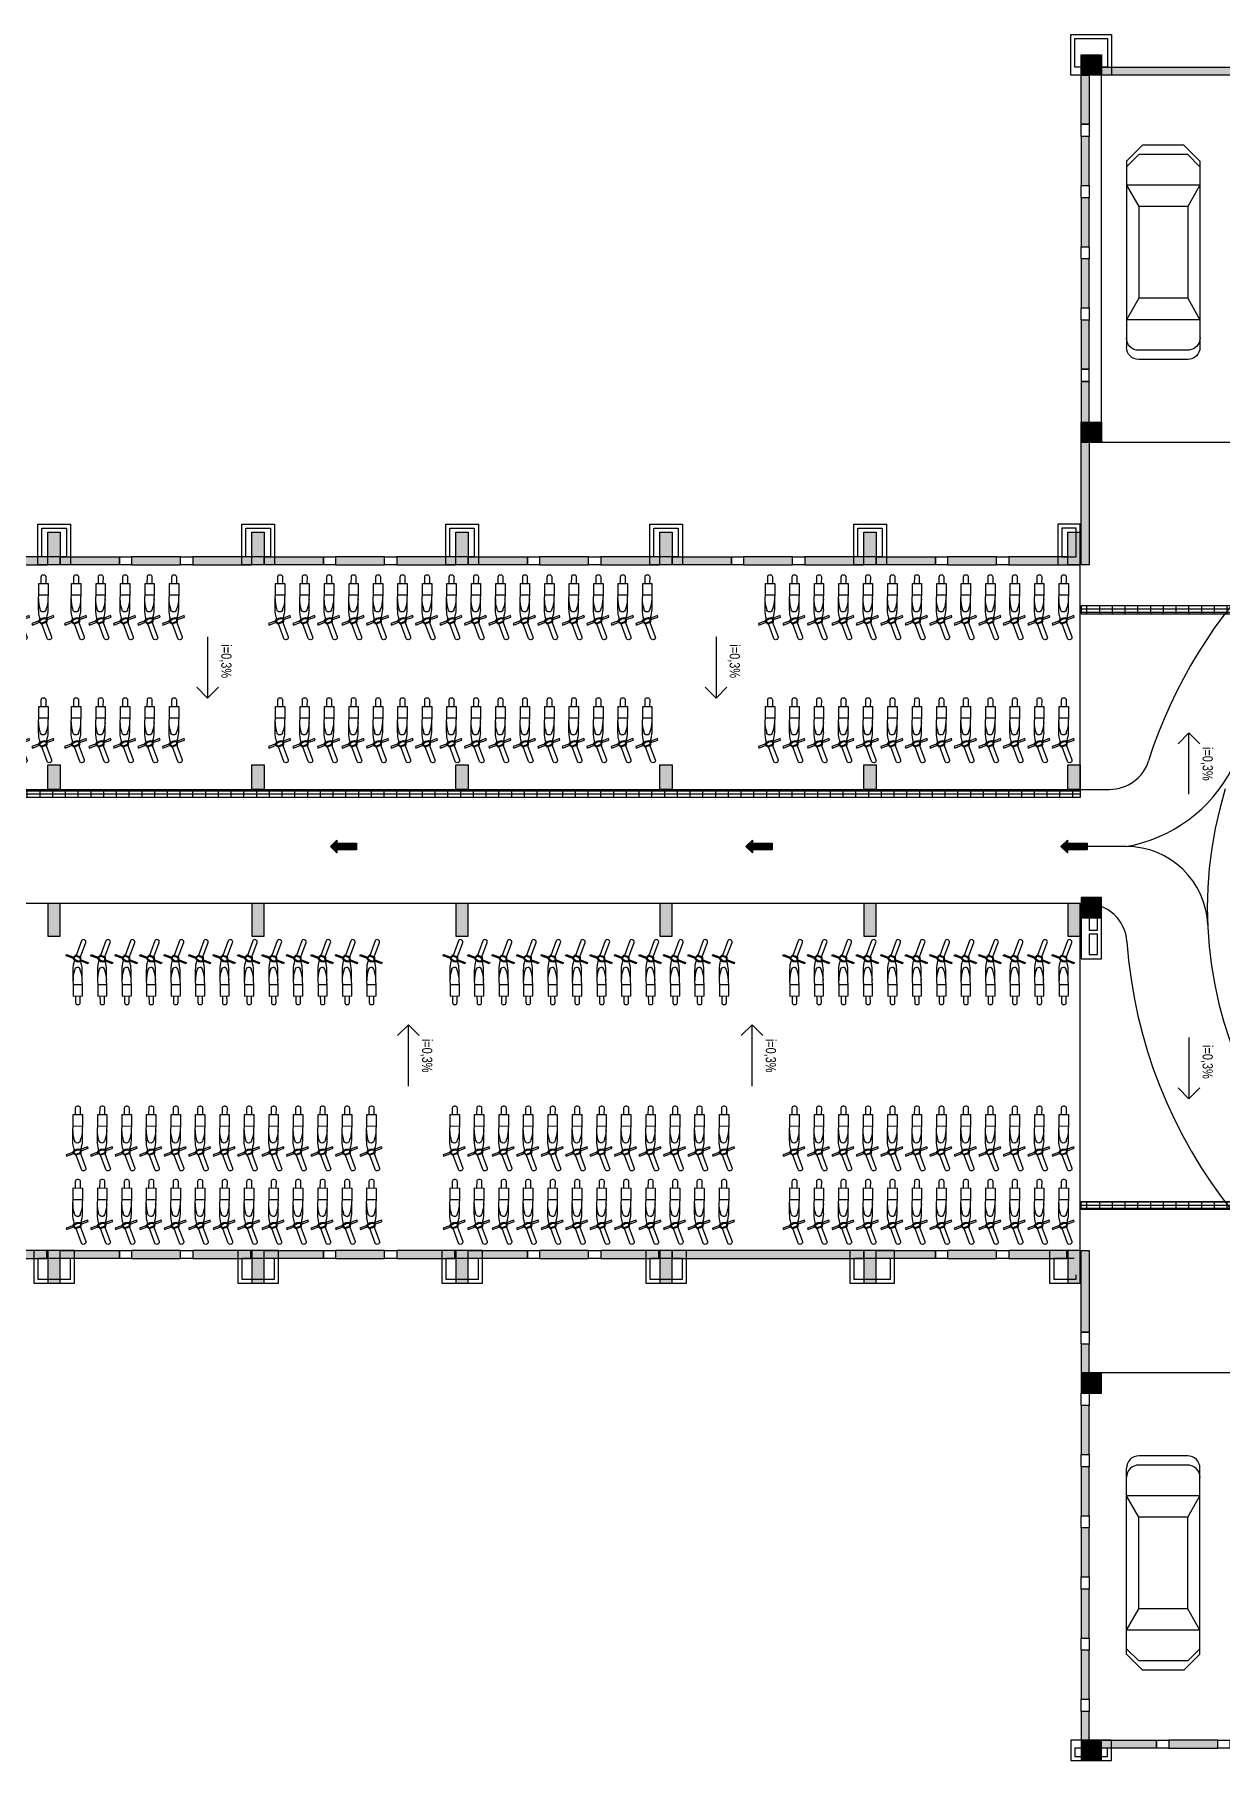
# Model space of a CAD drawing. Header units: millimetres. Extents: x -9574 to 115615, y -25569 to 161230.
# Drawn here: x 51160 to 80253, y 118930 to 161230 of the extents above; entities that cross this region are included whole.
import ezdxf

# ---------------------------------------------------------------- set-up
doc = ezdxf.new("R2010")
doc.units = ezdxf.units.MM
for name, color, linetype in [('cot TT T1$0$COT1', 7, 'Continuous'), ('TT T1$0$CAODO7', 2, 'Continuous'), ('TT T1$0$HATCH5', 5, 'Continuous'), ('TT T1$0$TBI241', 241, 'Continuous'), ('TT T1$0$TUONG6', 6, 'Continuous'), ('TT T1$0$VACH121', 121, 'Continuous')]:
    doc.layers.add(name, color=color, linetype=linetype)
doc.styles.add('TT T1$0$A', font='VSIMPLEX.SHX', dxfattribs={"width": 0.8})
pattern_1 = [(180, (-8043.92, 195198.64), (-7e-14, -78.125), []), (270, (-8043.92, 195198.64), (312.5, -3e-13), [])]

# ---------------------------------------------------------------- blocks, each defined once
blk = doc.blocks.new('TT T1$0$AUTOMBAN')
for p, q in [((-318, 1726), (-580, 1464)), ((-318, 1726), (357, 1726)), ((620, 1464), (357, 1726)), ((-380, 1576), (-580, 1376)), ((-580, 1464), (-580, -1574)), ((-380, 1576), (420, 1576)), ((620, 1376), (420, 1576)), ((620, 1464), (620, -1574)), ((-580, 1076), (620, 1076)), ((-580, 1076), (-380, 726)), ((620, 1076), (420, 726)), ((-380, 726), (-380, -774)), ((-380, 726), (420, 726)), ((420, 726), (420, -774)), ((-380, -774), (-580, -1124)), ((-380, -774), (420, -774)), ((420, -774), (620, -1124)), ((-580, -1124), (620, -1124)), ((-410, -1624), (454, -1624)), ((-380, -1774), (420, -1774))]:
    blk.add_line(p, q)
for centre, start, end in [((-382, -1422), 180, 270), ((-380, -1574), 180, 270), ((420, -1424), 270, 0), ((420, -1574), 270, 0)]:
    blk.add_arc(centre, 200, start, end)
blk = doc.blocks.new('TT T1$0$MAY XE')
for p, q in [((-317, 335), (-163, -10)), ((-280, 406), (-292, 401)), ((-60, 36), (-214, 381)), ((643, -612), (197, -167)), ((284, -573), (444, -413)), ((483, -772), (643, -612)), ((523, -732), (638, -848)), ((718, -768), (603, -653)), ((709, -848), (718, -838))]:
    blk.add_line(p, q)
for points in [[(29, -26), (-46, 42), (-174, -15), (-173, -116)], [(1, -29), (-50, 18), (-153, -28), (-153, -98)], [(0, 0), (170, 76), (185, 44), (29, -26)], [(-346, -154), (-174, -78)], [(-173, -116), (-331, -187), (-346, -154)], [(25, -315), (483, -772)]]:
    blk.add_lwpolyline(points)
for centre, radius, start, end in [((-271, 355), 50, 114.0851, 204.0851), ((-259, 360), 50, 24.0851, 114.0851), ((-123, 43), 167, 252.5184, 335.6519), ((-123, 43), 144, 258.0725, 330.0978), ((566, 214), 756, 206.5852, 225.6213), ((-331, -707), 756, 45.9073, 62.1247), ((116, -250), 71, 45.7643, 225.7643), ((742, 37), 756, 206.5852, 225.6213), ((-155, -884), 756, 45.9073, 64.9434), ((682, -803), 50, 315, 45), ((673, -812), 50, 225, 315)]:
    blk.add_arc(centre, radius, start, end)
blk = doc.blocks.new('TT T1$0$LOI')
at = {"layer": 'TT T1$0$HATCH5'}
h = blk.add_hatch(dxfattribs=at)
h.set_pattern_fill('ANSI31', color=256, scale=100, style=0)
h.set_pattern_definition([(45, (55553.985, 79023.95), (-8.8388348, 8.8388348), [])])
h.paths.add_polyline_path([(-642, 79), (-642, -79), (-159, -79), (-159, -159), (0, 0), (-159, 159), (-159, 79)])
for p, q in [((-642, 79), (-159, 79)), ((-642, -79), (-642, 79)), ((-159, 159), (0, 0)), ((-159, 79), (-159, 159)), ((0, 0), (-159, -159)), ((-159, -79), (-642, -79)), ((-159, -159), (-159, -79))]:
    blk.add_line(p, q, dxfattribs=at)
blk = doc.blocks.new('TT T1')
at = {"layer": 'TT T1$0$HATCH5', "ltscale": 2}
for points in [[(81810, 160230), (77310, 160230), (77310, 160430.1), (81810, 160430.1)], [(76810, 159030.1), (76810, 160230), (77010.1, 160230), (77010.1, 159030.1)], [(77010.1, 157530.1), (77010.1, 158730.1), (76810, 158730.1), (76810, 157530.1)], [(77010.1, 156030.1), (77010.1, 157230.1), (76810, 157230.1), (76810, 156030.1)], [(77010.1, 154530.1), (77010.1, 155730.1), (76810, 155730.1), (76810, 154530.1)], [(77010.1, 153029.9), (77010.1, 154230.1), (76810, 154230.1), (76810, 153029.9)], [(76810, 152729.9), (76810, 151730), (77010.1, 151730), (77010.1, 152729.9)], [(76810, 151230), (76810, 148230), (77010.1, 148230), (77010.1, 151230)], [(51490, 148430.4), (50040, 148430.2), (50040, 148230.2), (51490, 148230.4)], [(53240, 148230.2), (51790, 148230.2), (51790, 148430.2), (53240, 148430.2)], [(54740, 148430.2), (53540, 148430.2), (53540, 148230.2), (54740, 148230.2)], [(56490, 148430.4), (55040, 148430.2), (55040, 148230.2), (56490, 148230.4)], [(58240, 148230.2), (56790, 148230.2), (56790, 148430.2), (58240, 148430.2)], [(59740, 148430.2), (58540, 148430.2), (58540, 148230.2), (59740, 148230.2)], [(61490, 148430.4), (60040, 148430.2), (60040, 148230.2), (61490, 148230.4)], [(63240, 148230.2), (61790, 148230.2), (61790, 148430.2), (63240, 148430.2)], [(64740, 148430.2), (63540, 148430.2), (63540, 148230.2), (64740, 148230.2)], [(66490, 148430.4), (65040, 148430.2), (65040, 148230.2), (66490, 148230.4)], [(68240, 148230.2), (66790, 148230.2), (66790, 148430.2), (68240, 148430.2)], [(69740, 148430.2), (68540, 148430.2), (68540, 148230.2), (69740, 148230.2)], [(71490, 148430.4), (70040, 148430.2), (70040, 148230.2), (71490, 148230.4)], [(73240, 148230.2), (71790, 148230.2), (71790, 148430.2), (73240, 148430.2)], [(74740, 148430.2), (73540, 148430.2), (73540, 148230.2), (74740, 148230.2)], [(76490, 148430.4), (75040, 148430.2), (75040, 148230.2), (76490, 148230.4)], [(51465, 131430.2), (50040.5, 131430), (50040.5, 131229.9), (51465, 131230.2)], [(53240.5, 131229.9), (51790, 131229.9), (51790, 131430), (53240.5, 131430)], [(54740.5, 131430), (53540.5, 131430), (53540.5, 131229.9), (54740.5, 131229.9)], [(56465, 131430.2), (55040.5, 131430), (55040.5, 131229.9), (56465, 131230.2)], [(58240.5, 131229.9), (56790, 131229.9), (56790, 131430), (58240.5, 131430)], [(59740.5, 131430), (58540.5, 131430), (58540.5, 131229.9), (59740.5, 131229.9)], [(61465, 131430.2), (60040.5, 131430), (60040.5, 131229.9), (61465, 131230.2)], [(63240.5, 131229.9), (61790, 131229.9), (61790, 131430), (63240.5, 131430)], [(64740.5, 131430), (63540.5, 131430), (63540.5, 131229.9), (64740.5, 131229.9)], [(66465, 131430.2), (65040.5, 131430), (65040.5, 131229.9), (66465, 131230.2)], [(71490, 131430), (66790, 131430), (66790, 131229.9), (71490, 131229.9)], [(73240.5, 131229.9), (71790, 131229.9), (71790, 131430), (73240.5, 131430)], [(74740.5, 131430), (73540.5, 131430), (73540.5, 131229.9), (74740.5, 131229.9)], [(76465, 131430.2), (75040.5, 131430), (75040.5, 131229.9), (76465, 131230.2)], [(76810, 129429.8), (76809.9, 131430), (77010, 131430), (77010.1, 129429.8)], [(77010.1, 127929.8), (77010.1, 129129.8), (76810, 129129.8), (76810, 127929.8)], [(77010.1, 126429.8), (77010.1, 127629.8), (76810, 127629.8), (76810, 126429.8)], [(77010.1, 124929.8), (77010.1, 126129.8), (76810, 126129.8), (76810, 124929.8)], [(77010.1, 123429.8), (77010.1, 124629.8), (76810, 124629.8), (76810, 123429.8)], [(77010.1, 121929.8), (77010.1, 123129.8), (76810, 123129.8), (76810, 121929.8)], [(77010.1, 120429.8), (77010.1, 121629.8), (76810, 121629.8), (76810, 120429.8)], [(77010.1, 119429.8), (77010.1, 120129.8), (76810, 120129.8), (76810, 119429.8)], [(78660, 119229.9), (77310, 119229.9), (77310, 119430), (78660, 119430)], [(80160, 119430), (78960, 119430), (78960, 119229.9), (80160, 119229.9)]]:
    blk.add_hatch(color=256, dxfattribs=at).paths.add_polyline_path(points)
h = blk.add_hatch(dxfattribs=at)
h.set_pattern_fill('GRATE', color=256, scale=2500, angle=180, style=0)
h.set_pattern_definition(pattern_1)
h.paths.add_polyline_path([(86570.5, 147030), (101510, 147030), (101510, 147230), (87060, 147230, 0.0167604)])
h.paths.add_polyline_path([(83017.1, 147030), (86570.5, 147030, -0.0167604), (87060, 147230), (83236, 147230, 0.0074946)])
h.paths.add_polyline_path([(80335.3, 147030), (83017.1, 147030, -0.0074946), (83236, 147230), (80490.9, 147230, 0.0053278)])
h.paths.add_polyline_path([(76810, 147030), (80335.3, 147030, -0.0053278), (80490.9, 147230), (76810, 147230)])
h = blk.add_hatch(dxfattribs=at)
h.set_pattern_fill('GRATE', color=256, scale=2500, angle=180, style=0)
h.set_pattern_definition([(180, (2856.89, 163322.785), (-7e-14, -78.125), []), (270, (2856.9, 163322.8), (312.5, -3e-13), [])])
h.paths.add_polyline_path([(6750, 142730), (6750, 142530), (76790, 142530), (76790, 142730)])
h = blk.add_hatch(dxfattribs=at)
h.set_pattern_fill('GRATE', color=256, scale=2500, angle=180, style=0)
h.set_pattern_definition(pattern_1)
h.paths.add_polyline_path([(87060, 132430), (101510, 132430), (101510, 132630), (86570.5, 132630, 0.0167604)])
h.paths.add_polyline_path([(83236, 132430), (87060, 132430, -0.0167604), (86570.5, 132630), (83017.1, 132630, 0.0074946)])
h.paths.add_polyline_path([(80490.9, 132430), (83236, 132430, -0.0074946), (83017.1, 132630), (80335.3, 132630, 0.0053278)])
h.paths.add_polyline_path([(76810, 132430), (80490.9, 132430, -0.0053278), (80335.3, 132630), (76810, 132630)])
at = {"layer": 'TT T1$0$CAODO7'}
for p, q in [((55402.7, 146468.6), (55402.7, 144968.6)), ((67863.7, 146468.6), (67863.7, 144968.6)), ((55402.7, 144968.6), (55137.6, 145233.7)), ((55402.7, 144968.6), (55667.9, 145233.7)), ((67863.7, 144968.6), (67598.6, 145233.7)), ((67863.7, 144968.6), (68128.9, 145233.7)), ((79454.9, 144111.8), (79189.7, 143846.6)), ((79454.9, 144111.8), (79720.1, 143846.6)), ((79454.9, 142611.8), (79454.9, 144111.8)), ((60325.2, 136959.8), (60060.1, 136694.6)), ((60325.2, 135459.8), (60325.2, 136959.8)), ((60325.2, 136959.8), (60590.4, 136694.6)), ((68749.1, 136959.8), (68483.9, 136694.6)), ((68749.1, 136959.8), (69014.2, 136694.6)), ((68749.1, 135459.8), (68749.1, 136959.8)), ((79454.9, 136648.2), (79454.9, 135148.2)), ((79454.9, 135148.2), (79189.7, 135413.4)), ((79454.9, 135148.2), (79720.1, 135413.4))]:
    blk.add_line(p, q, dxfattribs=at)
at = {"layer": 'TT T1$0$HATCH5', "ltscale": 2}
blk.add_line((77310, 151730), (77310, 160230), dxfattribs=at)
at = {"layer": 'TT T1$0$HATCH5'}
for p, q in [((101910, 151230), (77110, 151230)), ((76790, 142730), (76790, 148230)), ((6250, 142730), (77511.6, 142730)), ((77918, 141330), (76417.3, 141330)), ((76838.9, 139930), (42690, 139930)), ((76790, 131430), (76790, 139930)), ((101910, 128430), (77210, 128430))]:
    blk.add_line(p, q, dxfattribs=at)
for points in [[(76810, 160330), (76810, 160430.1), (77060, 160430.1)], [(77010, 151330), (77010, 148230), (76810, 148230), (76810, 151330)]]:
    blk.add_lwpolyline(points, dxfattribs=at)
at = {"layer": 'TT T1$0$HATCH5', "ltscale": 2}
for points in [[(81810, 160230), (77310, 160230), (77310, 160430.1), (81810, 160430.1)], [(76810, 159030.1), (76810, 160230), (77010.1, 160230), (77010.1, 159030.1)], [(76810, 158730.1), (76810, 159030.1), (77010.1, 159030.1), (77010.1, 158730.1)], [(77010.1, 157530.1), (77010.1, 158730.1), (76810, 158730.1), (76810, 157530.1)], [(76810, 157230.1), (76810, 157530.1), (77010.1, 157530.1), (77010.1, 157230.1)], [(77010.1, 156030.1), (77010.1, 157230.1), (76810, 157230.1), (76810, 156030.1)], [(76810, 155730.1), (76810, 156030.1), (77010.1, 156030.1), (77010.1, 155730.1)], [(77010.1, 154530.1), (77010.1, 155730.1), (76810, 155730.1), (76810, 154530.1)], [(76810, 154230.1), (76810, 154530.1), (77010.1, 154530.1), (77010.1, 154230.1)], [(77010.1, 153029.9), (77010.1, 154230.1), (76810, 154230.1), (76810, 153029.9)], [(76810, 153029.9), (76810, 152729.9), (77010.1, 152729.9), (77010.1, 153029.9)], [(76810, 152729.9), (76810, 151730), (77010.1, 151730), (77010.1, 152729.9)], [(51490, 148430.4), (50040, 148430.2), (50040, 148230.2), (51490, 148230.4)], [(53240, 148230.2), (51790, 148230.2), (51790, 148430.2), (53240, 148430.2)], [(53540, 148230.2), (53240, 148230.2), (53240, 148430.2), (53540, 148430.2)], [(54740, 148430.2), (53540, 148430.2), (53540, 148230.2), (54740, 148230.2)], [(55040, 148230.2), (54740, 148230.2), (54740, 148430.2), (55040, 148430.2)], [(56490, 148430.4), (55040, 148430.2), (55040, 148230.2), (56490, 148230.4)], [(58240, 148230.2), (56790, 148230.2), (56790, 148430.2), (58240, 148430.2)], [(58540, 148230.2), (58240, 148230.2), (58240, 148430.2), (58540, 148430.2)], [(59740, 148430.2), (58540, 148430.2), (58540, 148230.2), (59740, 148230.2)], [(60040, 148230.2), (59740, 148230.2), (59740, 148430.2), (60040, 148430.2)], [(61490, 148430.4), (60040, 148430.2), (60040, 148230.2), (61490, 148230.4)], [(63240, 148230.2), (61790, 148230.2), (61790, 148430.2), (63240, 148430.2)], [(63540, 148230.2), (63240, 148230.2), (63240, 148430.2), (63540, 148430.2)], [(64740, 148430.2), (63540, 148430.2), (63540, 148230.2), (64740, 148230.2)], [(65040, 148230.2), (64740, 148230.2), (64740, 148430.2), (65040, 148430.2)], [(66490, 148430.4), (65040, 148430.2), (65040, 148230.2), (66490, 148230.4)], [(68240, 148230.2), (66790, 148230.2), (66790, 148430.2), (68240, 148430.2)], [(68540, 148230.2), (68240, 148230.2), (68240, 148430.2), (68540, 148430.2)], [(69740, 148430.2), (68540, 148430.2), (68540, 148230.2), (69740, 148230.2)], [(70040, 148230.2), (69740, 148230.2), (69740, 148430.2), (70040, 148430.2)], [(71490, 148430.4), (70040, 148430.2), (70040, 148230.2), (71490, 148230.4)], [(73240, 148230.2), (71790, 148230.2), (71790, 148430.2), (73240, 148430.2)], [(73540, 148230.2), (73240, 148230.2), (73240, 148430.2), (73540, 148430.2)], [(74740, 148430.2), (73540, 148430.2), (73540, 148230.2), (74740, 148230.2)], [(75040, 148230.2), (74740, 148230.2), (74740, 148430.2), (75040, 148430.2)], [(76490, 148430.4), (75040, 148430.2), (75040, 148230.2), (76490, 148230.4)], [(51465, 131430.2), (50040.5, 131430), (50040.5, 131229.9), (51465, 131230.2)], [(53240.5, 131229.9), (51790, 131229.9), (51790, 131430), (53240.5, 131430)], [(53540.5, 131229.9), (53240.5, 131229.9), (53240.5, 131430), (53540.5, 131430)], [(54740.5, 131430), (53540.5, 131430), (53540.5, 131229.9), (54740.5, 131229.9)], [(55040.5, 131229.9), (54740.5, 131229.9), (54740.5, 131430), (55040.5, 131430)], [(56465, 131430.2), (55040.5, 131430), (55040.5, 131229.9), (56465, 131230.2)], [(58240.5, 131229.9), (56790, 131229.9), (56790, 131430), (58240.5, 131430)], [(58540.5, 131229.9), (58240.5, 131229.9), (58240.5, 131430), (58540.5, 131430)], [(59740.5, 131430), (58540.5, 131430), (58540.5, 131229.9), (59740.5, 131229.9)], [(60040.5, 131229.9), (59740.5, 131229.9), (59740.5, 131430), (60040.5, 131430)], [(61465, 131430.2), (60040.5, 131430), (60040.5, 131229.9), (61465, 131230.2)], [(63240.5, 131229.9), (61790, 131229.9), (61790, 131430), (63240.5, 131430)], [(63540.5, 131229.9), (63240.5, 131229.9), (63240.5, 131430), (63540.5, 131430)], [(64740.5, 131430), (63540.5, 131430), (63540.5, 131229.9), (64740.5, 131229.9)], [(65040.5, 131229.9), (64740.5, 131229.9), (64740.5, 131430), (65040.5, 131430)], [(66465, 131430.2), (65040.5, 131430), (65040.5, 131229.9), (66465, 131230.2)], [(71490, 131430), (66790, 131430), (66790, 131229.9), (71490, 131229.9)], [(73240.5, 131229.9), (71790, 131229.9), (71790, 131430), (73240.5, 131430)], [(73540.5, 131229.9), (73240.5, 131229.9), (73240.5, 131430), (73540.5, 131430)], [(74740.5, 131430), (73540.5, 131430), (73540.5, 131229.9), (74740.5, 131229.9)], [(75040.5, 131229.9), (74740.5, 131229.9), (74740.5, 131430), (75040.5, 131430)], [(76465, 131430.2), (75040.5, 131430), (75040.5, 131229.9), (76465, 131230.2)], [(76810, 129429.8), (76809.9, 131430), (77010, 131430), (77010.1, 129429.8)], [(76810, 129129.8), (76810, 129429.8), (77010.1, 129429.8), (77010.1, 129129.8)], [(77010.1, 127929.8), (77010.1, 129129.8), (76810, 129129.8), (76810, 127929.8)], [(76810, 127629.8), (76810, 127929.8), (77010.1, 127929.8), (77010.1, 127629.8)], [(77010.1, 126429.8), (77010.1, 127629.8), (76810, 127629.8), (76810, 126429.8)], [(76810, 126129.8), (76810, 126429.8), (77010.1, 126429.8), (77010.1, 126129.8)], [(77010.1, 124929.8), (77010.1, 126129.8), (76810, 126129.8), (76810, 124929.8)], [(76810, 124629.8), (76810, 124929.8), (77010.1, 124929.8), (77010.1, 124629.8)], [(77010.1, 123429.8), (77010.1, 124629.8), (76810, 124629.8), (76810, 123429.8)], [(76810, 123129.8), (76810, 123429.8), (77010.1, 123429.8), (77010.1, 123129.8)], [(77010.1, 121929.8), (77010.1, 123129.8), (76810, 123129.8), (76810, 121929.8)], [(76810, 121629.8), (76810, 121929.8), (77010.1, 121929.8), (77010.1, 121629.8)], [(77010.1, 120429.8), (77010.1, 121629.8), (76810, 121629.8), (76810, 120429.8)], [(76810, 120129.8), (76810, 120429.8), (77010.1, 120429.8), (77010.1, 120129.8)], [(77010.1, 119429.8), (77010.1, 120129.8), (76810, 120129.8), (76810, 119429.8)], [(78660, 119229.9), (77310, 119229.9), (77310, 119430), (78660, 119430)], [(78960, 119229.9), (78660, 119229.9), (78660, 119430), (78960, 119430)], [(80160, 119430), (78960, 119430), (78960, 119229.9), (80160, 119229.9)], [(80460, 119229.9), (80160, 119229.9), (80160, 119430), (80460, 119430)]]:
    blk.add_lwpolyline(points, close=True, dxfattribs=at)
at = {"layer": 'TT T1$0$HATCH5'}
for centre, radius, start, end in [((89797.6, 139830), 11890.2, 106.50877, 162.38879), ((77511.6, 143730), 1000, 270, 342.38879), ((77282.2, 144911.7), 3637.7, 280.06531, 332.74633), ((89797.6, 139830), 9890.2, 162.88077, 251.88603), ((77918, 139330), 2000, 2.41009, 90), ((76938.9, 138930), 1000, 4.00369, 90), ((89797.6, 139830), 11890.2, 184.00369, 253.49123)]:
    blk.add_arc(centre, radius, start, end, dxfattribs=at)
at = {"layer": 'TT T1$0$TUONG6'}
for points in [[(77560, 160230.1), (76560, 160230.1), (76560, 161230.1), (77560, 161230.1)], [(77460, 160430.1), (76660, 160430.1), (76660, 161130.1), (77460, 161130.1)], [(52040, 148230), (51240, 148230), (51240, 149230), (52040, 149230)], [(51940, 148430), (51340, 148430), (51340, 149130), (51940, 149130)], [(57040, 148230), (56240, 148230), (56240, 149230), (57040, 149230)], [(56940, 148430), (56340, 148430), (56340, 149130), (56940, 149130)], [(62040, 148230), (61240, 148230), (61240, 149230), (62040, 149230)], [(61940, 148430), (61340, 148430), (61340, 149130), (61940, 149130)], [(67040, 148230), (66240, 148230), (66240, 149230), (67040, 149230)], [(66940, 148430), (66340, 148430), (66340, 149130), (66940, 149130)], [(72040, 148230), (71240, 148230), (71240, 149230), (72040, 149230)], [(71940, 148430), (71340, 148430), (71340, 149130), (71940, 149130)], [(76240, 148230), (76790, 148230), (76790, 149230), (76240, 149230)], [(76340, 148430), (76690, 148430), (76690, 149130), (76340, 149130)], [(77010, 139280), (77210, 139280), (77210, 139980), (77010, 139980)], [(77210, 139180), (77010, 139180), (77010, 138680), (77210, 138680)], [(52140, 131429.8), (51140, 131429.8), (51140, 130629.8), (52140, 130629.8)], [(52040, 131229.8), (51240, 131229.8), (51240, 130729.8), (52040, 130729.8)], [(57140, 131429.8), (56140, 131429.8), (56140, 130629.8), (57140, 130629.8)], [(57040, 131229.8), (56240, 131229.8), (56240, 130729.8), (57040, 130729.8)], [(62140, 131429.8), (61140, 131429.8), (61140, 130629.8), (62140, 130629.8)], [(62040, 131229.8), (61240, 131229.8), (61240, 130729.8), (62040, 130729.8)], [(67140, 131429.8), (66140, 131429.8), (66140, 130629.8), (67140, 130629.8)], [(67040, 131229.8), (66240, 131229.8), (66240, 130729.8), (67040, 130729.8)], [(72240, 131429.8), (71140, 131429.8), (71140, 130629.8), (72240, 130629.8)], [(72140, 131229.8), (71240, 131229.8), (71240, 130729.8), (72140, 130729.8)], [(76040, 131429.8), (76040, 130629.8), (76790, 130629.8), (76790, 131429.8), (76040, 131429.8)], [(77560, 119429.9), (76560, 119429.9), (76560, 118930), (77560, 118930)], [(77460, 119229.9), (76660, 119229.9), (76660, 119030), (77460, 119030)]]:
    blk.add_lwpolyline(points, close=True, dxfattribs=at)
for points in [[(76810, 140080), (76810, 138580), (77310, 138580), (77310, 140080), (76810, 140080)], [(76640, 131229.8), (76140, 131229.8), (76140, 130729.8), (76690, 130729.8), (76690, 130830)]]:
    blk.add_lwpolyline(points, dxfattribs=at)
at = {"layer": 'TT T1$0$VACH121', "ltscale": 2}
for points in [[(101510, 147230), (76810, 147230), (76810, 147030), (101510, 147030)], [(6750, 142730), (76790, 142730), (76790, 142530), (6750, 142530)], [(101510, 132430), (76810, 132430), (76810, 132630), (101510, 132630)]]:
    blk.add_lwpolyline(points, close=True, dxfattribs=at)
at = {"layer": 'TT T1$0$HATCH5', "rotation": 180}
for p in [(58410.9, 141330), (68596.8, 141330), (76317.3, 141330)]:
    blk.add_blockref('TT T1$0$LOI', p, dxfattribs=at)
at = {"layer": 'TT T1$0$TBI241', "xscale": -1.5, "yscale": 1.5, "zscale": 1.5}
blk.add_blockref('TT T1$0$AUTOMBAN', (78854.7, 155926.1), dxfattribs=at)
at = {"layer": 'TT T1$0$TBI241', "ltscale": 2, "xscale": -0.9999999999999879, "rotation": 224.3524288811964}
for p in [(50862.5, 146889.8), (51462.5, 146889.8), (52262.5, 146889.8), (52862.5, 146889.8), (53462.5, 146889.8), (54062.5, 146889.8), (54662.5, 146889.8), (57262.5, 146889.8), (57862.5, 146889.8), (58462.5, 146889.8), (59062.5, 146889.8), (59662.5, 146889.8), (60262.5, 146889.8), (60862.5, 146889.8), (61462.5, 146889.8), (62062.5, 146889.8), (62662.5, 146889.8), (63262.5, 146889.8), (63862.5, 146889.8), (64462.5, 146889.8), (65062.5, 146889.8), (65662.5, 146889.8), (66262.5, 146889.8), (69269.9, 146889.8), (69869.9, 146889.8), (70469.9, 146889.8), (71069.9, 146889.8), (71669.9, 146889.8), (72269.9, 146889.8), (72869.9, 146889.8), (73469.9, 146889.8), (74069.9, 146889.8), (74669.9, 146889.8), (75269.9, 146889.8), (75869.9, 146889.8), (76469.9, 146889.8), (50862.5, 143875.3), (51462.5, 143875.3), (52262.5, 143875.3), (52862.5, 143875.3), (53462.5, 143875.3), (54062.5, 143875.3), (54662.5, 143875.3), (57262.5, 143875.3), (57862.5, 143875.3), (58462.5, 143875.3), (59062.5, 143875.3), (59662.5, 143875.3), (60262.5, 143875.3), (60862.5, 143875.3), (61462.5, 143875.3), (62062.5, 143875.3), (62662.5, 143875.3), (63262.5, 143875.3), (63862.5, 143875.3), (64462.5, 143875.3), (65062.5, 143875.3), (65662.5, 143875.3), (66262.5, 143875.3), (69269.9, 143875.3), (69869.9, 143875.3), (70469.9, 143875.3), (71069.9, 143875.3), (71669.9, 143875.3), (72269.9, 143875.3), (72869.9, 143875.3), (73469.9, 143875.3), (74069.9, 143875.3), (74669.9, 143875.3), (75269.9, 143875.3), (75869.9, 143875.3), (76469.9, 143875.3), (52302.7, 133872.2), (52902.7, 133872.2), (53502.7, 133872.2), (54102.7, 133872.2), (54702.7, 133872.2), (55302.7, 133872.2), (55902.7, 133872.2), (56502.7, 133872.2), (57102.7, 133872.2), (57702.7, 133872.2), (58302.7, 133872.2), (58902.7, 133872.2), (59502.7, 133872.2), (61542.2, 133872.2), (62142.2, 133872.2), (62742.2, 133872.2), (63342.2, 133872.2), (63942.2, 133872.2), (64542.2, 133872.2), (65142.2, 133872.2), (65742.2, 133872.2), (66342.2, 133872.2), (66942.2, 133872.2), (67542.2, 133872.2), (68142.2, 133872.2), (69869.9, 133872.2), (70469.9, 133872.2), (71069.9, 133872.2), (71669.9, 133872.2), (72269.9, 133872.2), (72869.9, 133872.2), (73469.9, 133872.2), (74069.9, 133872.2), (74669.9, 133872.2), (75269.9, 133872.2), (75869.9, 133872.2), (76469.9, 133872.2), (52302.7, 132072.2), (52902.7, 132072.2), (53502.7, 132072.2), (54102.7, 132072.2), (54702.7, 132072.2), (55302.7, 132072.2), (55902.7, 132072.2), (56502.7, 132072.2), (57102.7, 132072.2), (57702.7, 132072.2), (58302.7, 132072.2), (58902.7, 132072.2), (59502.7, 132072.2), (61542.2, 132072.2), (62142.2, 132072.2), (62742.2, 132072.2), (63342.2, 132072.2), (63942.2, 132072.2), (64542.2, 132072.2), (65142.2, 132072.2), (65742.2, 132072.2), (66342.2, 132072.2), (66942.2, 132072.2), (67542.2, 132072.2), (68142.2, 132072.2), (69869.9, 132072.2), (70469.9, 132072.2), (71069.9, 132072.2), (71669.9, 132072.2), (72269.9, 132072.2), (72869.9, 132072.2), (73469.9, 132072.2), (74069.9, 132072.2), (74669.9, 132072.2), (75269.9, 132072.2), (75869.9, 132072.2), (76469.9, 132072.2)]:
    blk.add_blockref('TT T1$0$MAY XE', p, dxfattribs=at)
at = {"layer": 'TT T1$0$TBI241', "ltscale": 2, "rotation": 315.6475711188035}
for p in [(52302.7, 138555), (52902.7, 138555), (53502.7, 138555), (54102.7, 138555), (54702.7, 138555), (55302.7, 138555), (55902.7, 138555), (56502.7, 138555), (57102.7, 138555), (57702.7, 138555), (58302.7, 138555), (58902.7, 138555), (59502.7, 138555), (61542.2, 138555), (62142.2, 138555), (62742.2, 138555), (63342.2, 138555), (63942.2, 138555), (64542.2, 138555), (65142.2, 138555), (65742.2, 138555), (66342.2, 138555), (66942.2, 138555), (67542.2, 138555), (68142.2, 138555), (69869.9, 138555), (70469.9, 138555), (71069.9, 138555), (71669.9, 138555), (72269.9, 138555), (72869.9, 138555), (73469.9, 138555), (74069.9, 138555), (74669.9, 138555), (75269.9, 138555), (75869.9, 138555), (76469.9, 138555)]:
    blk.add_blockref('TT T1$0$MAY XE', p, dxfattribs=at)
at = {"layer": 'TT T1$0$TBI241', "xscale": 1.5, "yscale": 1.5, "zscale": 1.5, "rotation": 180}
blk.add_blockref('TT T1$0$AUTOMBAN', (78854.7, 123733.9), dxfattribs=at)
at = {"layer": 'TT T1$0$CAODO7', "style": 'TT T1$0$A', "width": 0.8}
for p in [(55737.7, 146283.2), (68198.8, 146283.2), (79789.9, 143768.5), (60660.3, 136616.6), (69084.1, 136616.6), (79789.9, 136462.9)]:
    blk.add_text('i=0,3%', height=250, rotation=270, dxfattribs=at).set_placement(p)
blk = doc.blocks.new('cot TT T1$0$Cotvuong')
blk.add_hatch(color=256).paths.add_polyline_path([(50, 50), (-50, 50), (-50, -50), (50, -50)])
blk.add_lwpolyline([(-50, -50), (50, -50), (50, 50), (-50, 50)], close=True)
blk.add_point((0, 0))
blk = doc.blocks.new('cot TT T1$0$cothh')
at = {"layer": 'cot TT T1$0$COT1'}
for points in [[(-148230, 76790), (-148230, 76490), (-149030, 76490), (-149030, 76790)], [(-142730, 76790), (-142730, 76490), (-143330, 76490), (-143330, 76790)], [(-139930, 76790), (-139930, 76490), (-139130, 76490), (-139130, 76790)], [(-131430, 76790), (-131430, 76490), (-130630, 76490), (-130630, 76790)], [(-148230, 71790), (-148230, 71490), (-149030, 71490), (-149030, 71790)], [(-142730, 71790), (-142730, 71490), (-143330, 71490), (-143330, 71790)], [(-139930, 71790), (-139930, 71490), (-139130, 71490), (-139130, 71790)], [(-131430, 71790), (-131430, 71490), (-130630, 71490), (-130630, 71790)], [(-148230, 66790), (-148230, 66490), (-149030, 66490), (-149030, 66790)], [(-142730, 66790), (-142730, 66490), (-143330, 66490), (-143330, 66790)], [(-139930, 66790), (-139930, 66490), (-139130, 66490), (-139130, 66790)], [(-131430, 66790), (-131430, 66490), (-130630, 66490), (-130630, 66790)], [(-148230, 61790), (-148230, 61490), (-149030, 61490), (-149030, 61790)], [(-142730, 61790), (-142730, 61490), (-143330, 61490), (-143330, 61790)], [(-139930, 61790), (-139930, 61490), (-139130, 61490), (-139130, 61790)], [(-131430, 61790), (-131430, 61490), (-130630, 61490), (-130630, 61790)], [(-148230, 56790), (-148230, 56490), (-149030, 56490), (-149030, 56790)], [(-142730, 56790), (-142730, 56490), (-143330, 56490), (-143330, 56790)], [(-139930, 56790), (-139930, 56490), (-139130, 56490), (-139130, 56790)], [(-131430, 56790), (-131430, 56490), (-130630, 56490), (-130630, 56790)], [(-148230, 51790), (-148230, 51490), (-149030, 51490), (-149030, 51790)], [(-142730, 51790), (-142730, 51490), (-143330, 51490), (-143330, 51790)], [(-139930, 51790), (-139930, 51490), (-139130, 51490), (-139130, 51790)], [(-131430, 51790), (-131430, 51490), (-130630, 51490), (-130630, 51790)]]:
    blk.add_hatch(color=9, dxfattribs=at).paths.add_polyline_path(points)
at = {"layer": 'cot TT T1$0$COT1', "color": 9}
for points in [[(-148230, 76790), (-148230, 76490), (-149030, 76490), (-149030, 76790)], [(-142730, 76790), (-142730, 76490), (-143330, 76490), (-143330, 76790)], [(-139930, 76790), (-139930, 76490), (-139130, 76490), (-139130, 76790)], [(-131430, 76790), (-131430, 76490), (-130630, 76490), (-130630, 76790)], [(-148230, 71790), (-148230, 71490), (-149030, 71490), (-149030, 71790)], [(-142730, 71790), (-142730, 71490), (-143330, 71490), (-143330, 71790)], [(-139930, 71790), (-139930, 71490), (-139130, 71490), (-139130, 71790)], [(-131430, 71790), (-131430, 71490), (-130630, 71490), (-130630, 71790)], [(-148230, 66790), (-148230, 66490), (-149030, 66490), (-149030, 66790)], [(-142730, 66790), (-142730, 66490), (-143330, 66490), (-143330, 66790)], [(-139930, 66790), (-139930, 66490), (-139130, 66490), (-139130, 66790)], [(-131430, 66790), (-131430, 66490), (-130630, 66490), (-130630, 66790)], [(-148230, 61790), (-148230, 61490), (-149030, 61490), (-149030, 61790)], [(-142730, 61790), (-142730, 61490), (-143330, 61490), (-143330, 61790)], [(-139930, 61790), (-139930, 61490), (-139130, 61490), (-139130, 61790)], [(-131430, 61790), (-131430, 61490), (-130630, 61490), (-130630, 61790)], [(-148230, 56790), (-148230, 56490), (-149030, 56490), (-149030, 56790)], [(-142730, 56790), (-142730, 56490), (-143330, 56490), (-143330, 56790)], [(-139930, 56790), (-139930, 56490), (-139130, 56490), (-139130, 56790)], [(-131430, 56790), (-131430, 56490), (-130630, 56490), (-130630, 56790)], [(-148230, 51790), (-148230, 51490), (-149030, 51490), (-149030, 51790)], [(-142730, 51790), (-142730, 51490), (-143330, 51490), (-143330, 51790)], [(-139930, 51790), (-139930, 51490), (-139130, 51490), (-139130, 51790)], [(-131430, 51790), (-131430, 51490), (-130630, 51490), (-130630, 51790)]]:
    blk.add_lwpolyline(points, close=True, dxfattribs=at)
at = {"layer": 'cot TT T1$0$COT1', "color": 9, "ltscale": 2}
blk.add_point((-130830, 76790), dxfattribs=at)
at = {"layer": 'cot TT T1$0$COT1', "color": 9, "ltscale": 2, "yscale": 5}
for p, xscale, rotation in [((-160480, 77060), -5, 90), ((-151480, 77060), -5, 90), ((-139830, 77060), 5, 270), ((-128180, 77060), 5, 270)]:
    blk.add_blockref('cot TT T1$0$Cotvuong', p, dxfattribs=dict(at, xscale=xscale, rotation=rotation))
at = {"layer": 'cot TT T1$0$COT1', "ltscale": 2, "xscale": 5, "yscale": 5, "rotation": 270}
blk.add_blockref('cot TT T1$0$Cotvuong', (-119180, 77060), dxfattribs=at)
blk = doc.blocks.new('cot TT T1')
at = {"layer": 'cot TT T1$0$COT1', "rotation": 270}
blk.add_blockref('cot TT T1$0$cothh', (0, 0), dxfattribs=at)

msp = doc.modelspace()

# ---------------------------------------------------------------- block references
for name in ['TT T1', 'cot TT T1']:
    msp.add_blockref(name, (0, 0))

doc.saveas('drawing.dxf')
